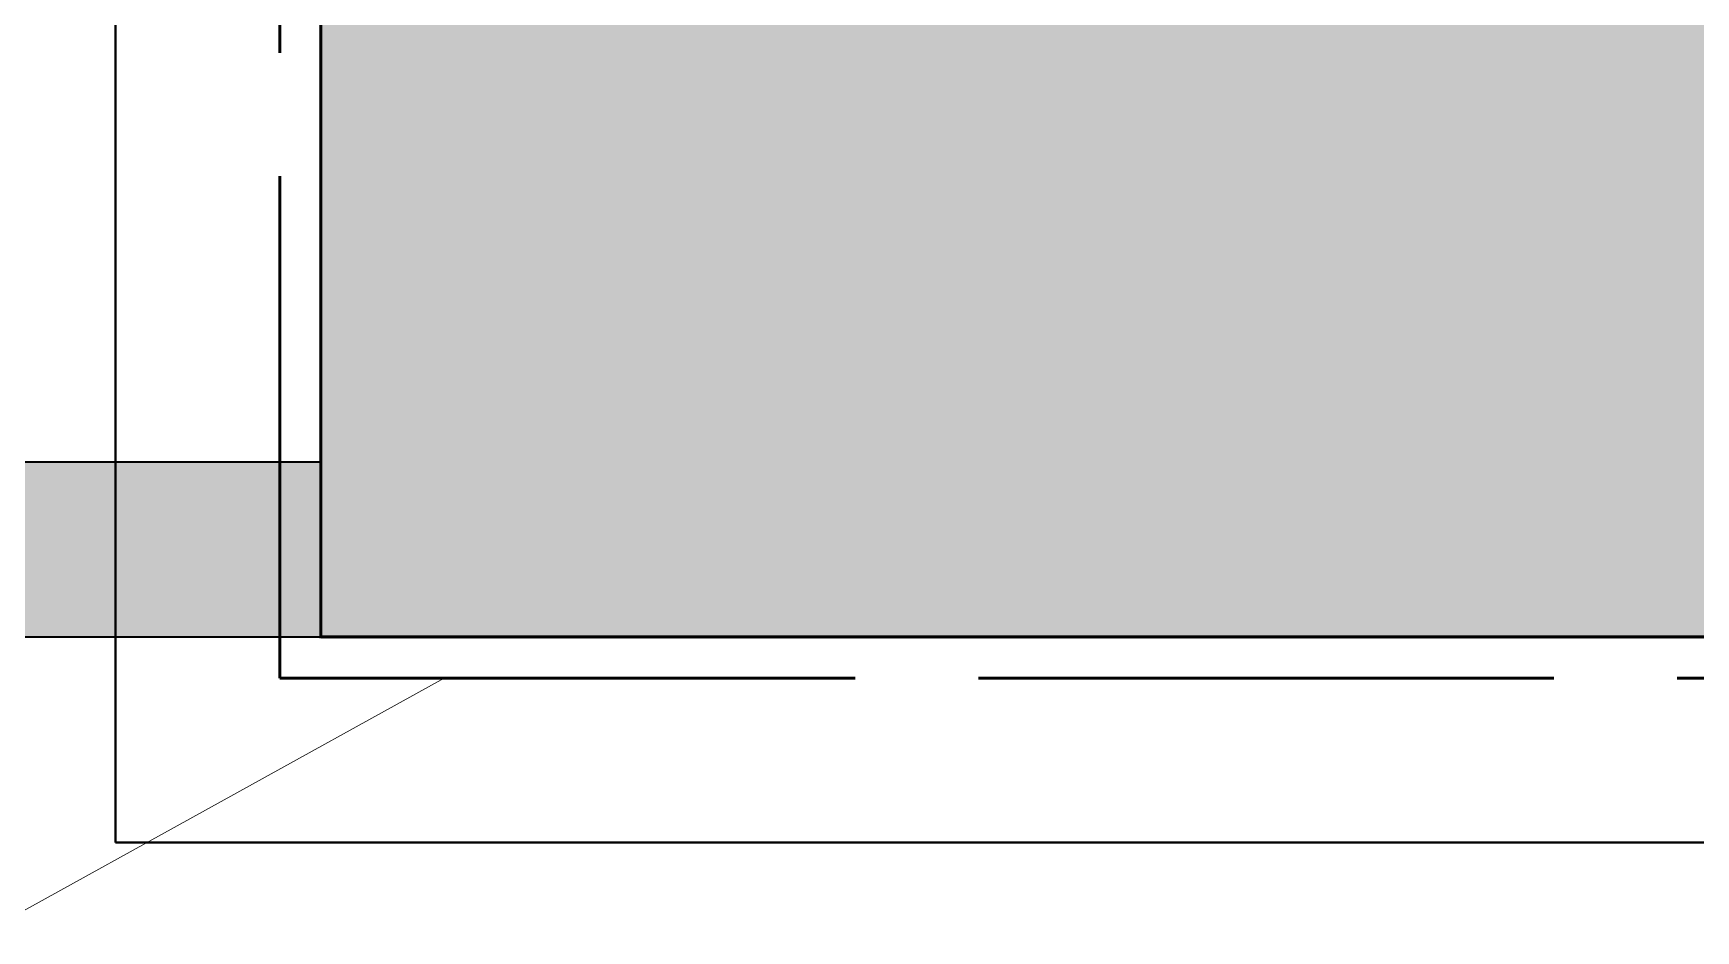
# Model space of a CAD drawing. Header units: millimetres. Extents: x -6059 to 136424, y -4267 to 4144.
# Drawn here: x -247 to 1180, y -252 to 518 of the extents above; entities that cross this region are included whole.
import ezdxf

# ---------------------------------------------------------------- set-up
doc = ezdxf.new("R2010")
doc.units = ezdxf.units.MM
doc.linetypes.add('DASH_494_106', pattern=[599.722222, 493.888889, -105.833333])
for name, color, linetype in [('GEOFAB', 5, 'Continuous'), ('LEADERS', 7, 'Continuous'), ('MODULE_ART', 7, 'Continuous'), ('PIPES', 7, 'Continuous'), ('TANK', 7, 'Continuous')]:
    doc.layers.add(name, color=color, linetype=linetype)

# ---------------------------------------------------------------- blocks, each defined once
blk = doc.blocks.new('atlancube_face')
at = {"true_color": 0x000000}
blk.add_solid([(-1.8, -1.8), (1151.8, -1.8), (-1.8, 781.8), (1151.8, 781.8)], dxfattribs=at)

msp = doc.modelspace()

# ---------------------------------------------------------------- linework, layer by layer
at = {"layer": 'GEOFAB', "color": 6, "lineweight": 40}
for q in [(-176.4, 2060), (133576.4, -176.4)]:
    msp.add_line((-176.4, -176.4), q, dxfattribs=at)
at = {"layer": 'GEOFAB', "color": 5, "linetype": 'DASH_494_106', "lineweight": 53}
msp.add_lwpolyline([(-35.3, -35.3), (133435.3, -35.3), (133435.3, 1595.3), (-35.3, 1595.3)], close=True, dxfattribs=at)
at = {"layer": 'LEADERS', "lineweight": 18}
msp.add_line((-952.5, -620.9), (105.8, -35.3), dxfattribs=at)
at = {"layer": 'PIPES', "lineweight": 35}
msp.add_lwpolyline([(-705.6, 0), (0, 0), (0, 150), (-705.6, 150)], close=True, dxfattribs=at)
at = {"layer": 'PIPES', "true_color": 0xbfbfbf}
msp.add_solid([(-705.6, 0), (0, 0), (-705.6, 150), (0, 150)], dxfattribs=at)
at = {"layer": 'TANK', "lineweight": 53}
msp.add_lwpolyline([(0, 0), (133400, 0), (133400, 1560), (0, 1560)], close=True, dxfattribs=at)

# ---------------------------------------------------------------- block references
at = {"layer": 'MODULE_ART'}
for p in [(0, 0), (1150, 0)]:
    msp.add_blockref('atlancube_face', p, dxfattribs=at)

doc.saveas('drawing.dxf')
